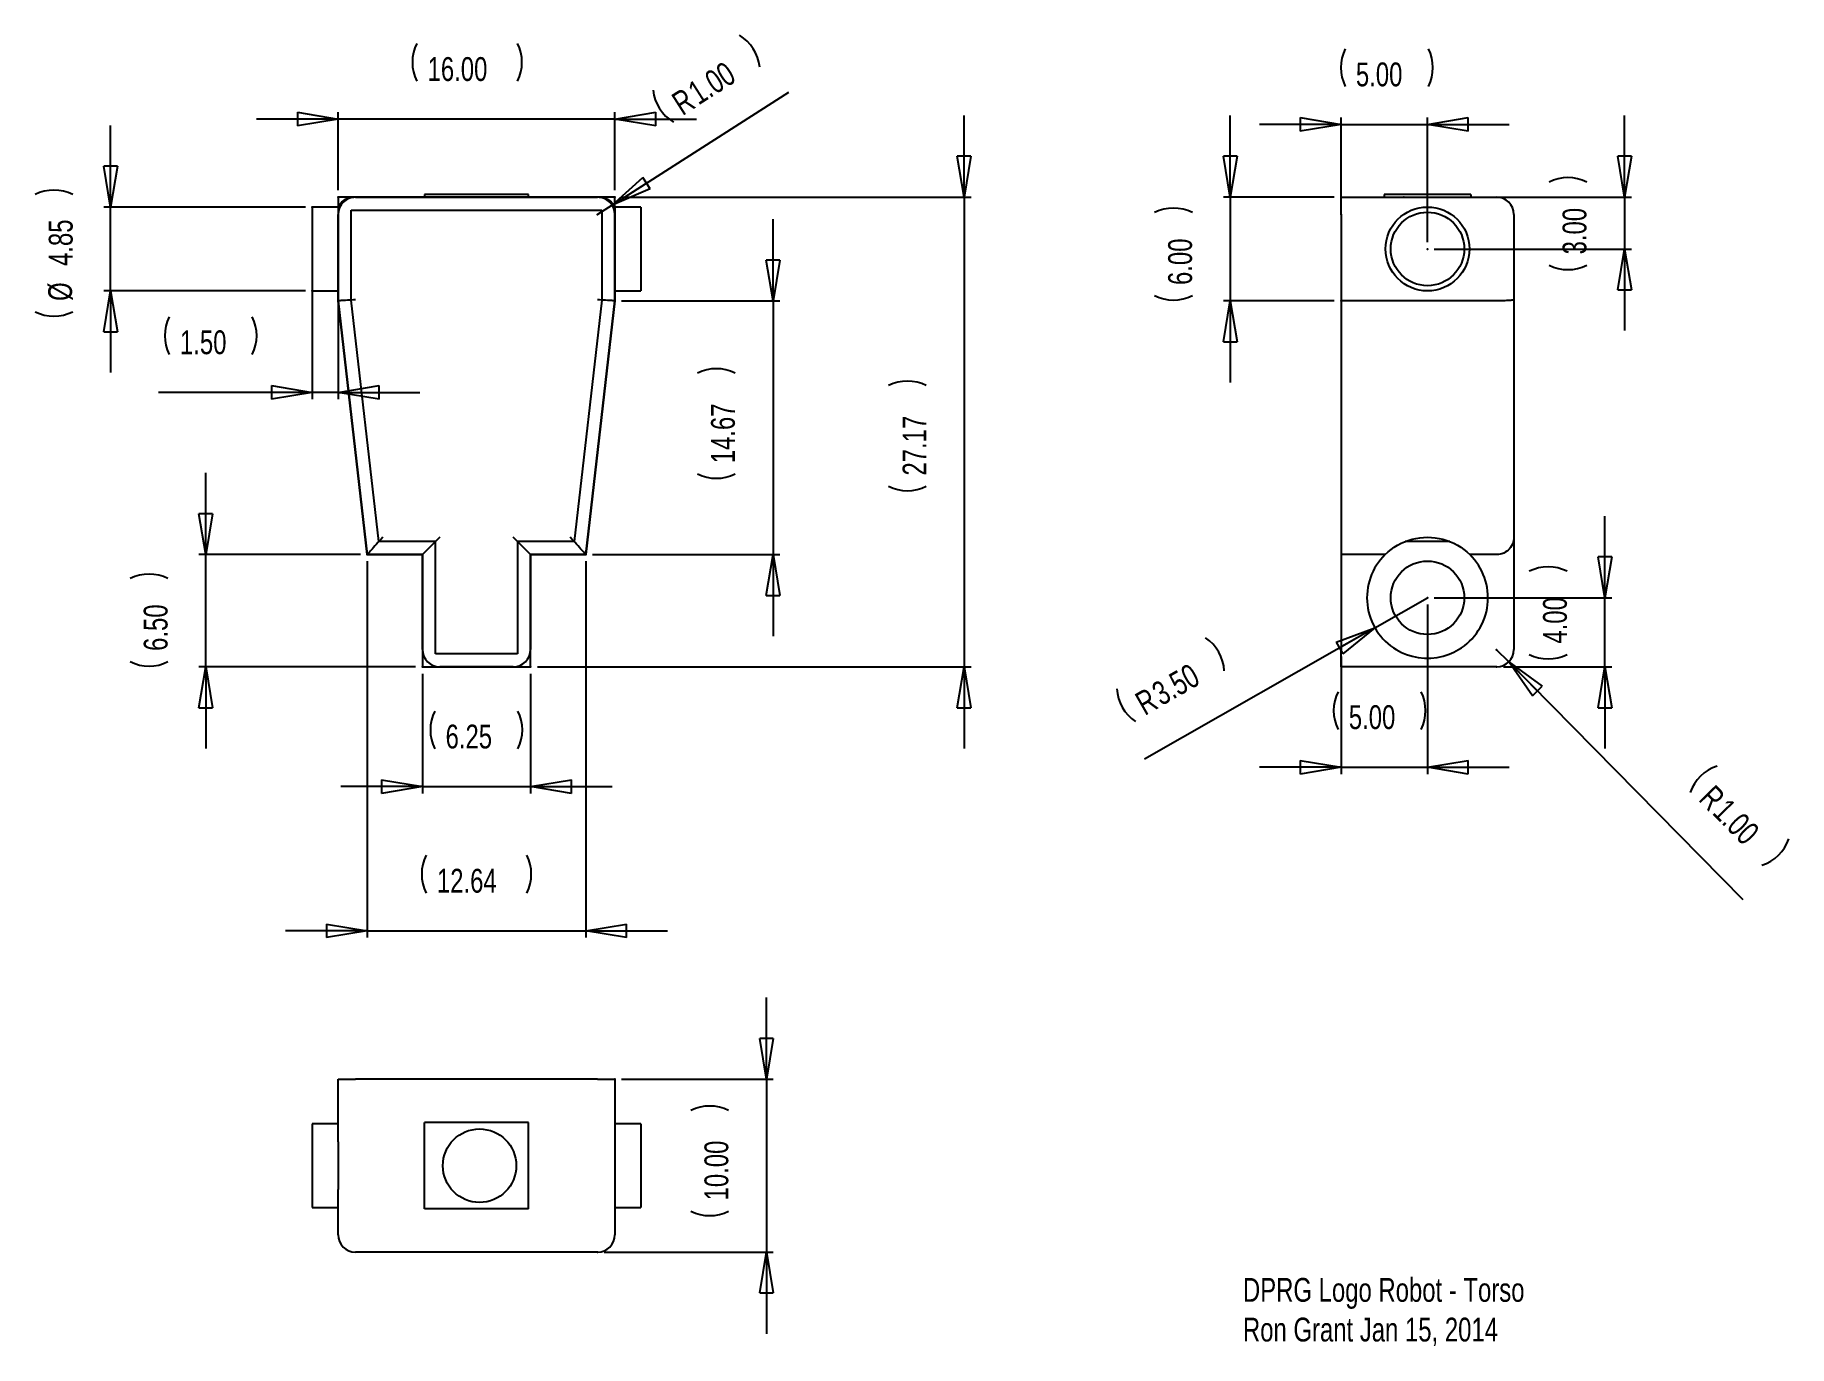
# Model space of a CAD drawing. Extents: x 0.2 to 10.3, y 1.1 to 8.7.
import ezdxf

# ---------------------------------------------------------------- set-up
doc = ezdxf.new("R2010")
doc.units = 0
doc.header["$MEASUREMENT"] = 0
doc.header["$PDSIZE"] = -1
doc.styles.add('SLDTEXTSTYLE0', font='txt', dxfattribs={"width": 0.75})
doc.dimstyles.new('SLDDIMSTYLE0', dxfattribs={"dimtxt": 0.137795, "dimasz": 0.23622, "dimexe": 0.03937, "dimexo": 0.0625, "dimgap": 0.034449, "dimtad": 0, "dimtih": 1, "dimtoh": 1, "dimlfac": 10, "dimzin": 12, "dimdsep": 46, "dimtxsty": 'Standard', "dimblk1": 'CLOSED', "dimblk2": 'CLOSED', "dimsah": 1, "dimcen": 0.09, "dimclrd": 255, "dimclre": 255, "dimclrt": 255, "dimadec": 0, "dimazin": 0, "dimtfac": 1, "dimtdec": 4, "dimtofl": 0, "dimtmove": 0, "dimatfit": 3, "dimfxl": 1, "dimtolj": 1, "dimtzin": 12, "dimarcsym": 0})
doc.dimstyles.new('SLDDIMSTYLE1', dxfattribs={"dimtxt": 0.137795, "dimasz": 0.23622, "dimexe": 0.03937, "dimexo": 0.0625, "dimgap": 0.034449, "dimtad": 0, "dimtih": 1, "dimtoh": 1, "dimlfac": 10, "dimzin": 4, "dimdsep": 46, "dimtxsty": 'Standard', "dimblk1": 'CLOSED', "dimblk2": 'CLOSED', "dimsah": 1, "dimcen": 0.09, "dimclrd": 255, "dimclre": 255, "dimclrt": 255, "dimadec": 0, "dimazin": 0, "dimtfac": 1, "dimtdec": 4, "dimtofl": 0, "dimtmove": 0, "dimatfit": 3, "dimfxl": 1, "dimtolj": 1, "dimtzin": 12, "dimarcsym": 0})
doc.dimstyles.new('SLDDIMSTYLE2', dxfattribs={"dimtxt": 0.137795, "dimasz": 0.23622, "dimexe": 0.03937, "dimexo": 0.0625, "dimgap": 0.034449, "dimtad": 0, "dimtih": 1, "dimtoh": 1, "dimlfac": 10, "dimzin": 4, "dimdsep": 46, "dimtxsty": 'Standard', "dimblk1": 'CLOSED', "dimblk2": 'CLOSED', "dimsah": 1, "dimcen": 0.09, "dimclrd": 255, "dimclre": 255, "dimclrt": 255, "dimadec": 0, "dimazin": 0, "dimtfac": 1, "dimtdec": 4, "dimtofl": 0, "dimtmove": 0, "dimatfit": 3, "dimfxl": 1, "dimtolj": 1, "dimtzin": 12, "dimarcsym": 0})

# ---------------------------------------------------------------- blocks, each defined once
blk = doc.blocks.new('_CLOSED')
for p, q in [((-1, 0.166667), (0, 0)), ((-1, 0.166667), (-1, -0.166667)), ((0, 0), (-1, -0.166667)), ((0, 0), (-1, 0))]:
    blk.add_line(p, q)
blk = doc.blocks.new('*D0')
at = {"color": 7, "linetype": 'Continuous'}
for p, q in [((5.57, 7.726), (5.57, 8.199)), ((3.589, 7.726), (5.61, 7.726)), ((5.57, 7.726), (5.57, 5.009)), ((3.102, 5.009), (5.61, 5.009)), ((5.57, 5.009), (5.57, 4.537))]:
    blk.add_line(p, q, dxfattribs=at)
for centre, start, end in [((5.242, 6.418), 63.4349, 116.5651), ((5.242, 6.272), 243.4349, 296.5651)]:
    blk.add_arc(centre, 0.244, start, end, dxfattribs=at)
at = {"color": 7}
for p in [(3.55, 7.726), (3.063, 5.009)]:
    blk.add_point(p, dxfattribs=at)
at = {"xscale": 0.2362204724, "yscale": 0.2362204724}
for p, rotation in [((5.57, 7.726), 270), ((5.57, 5.009), 90)]:
    blk.add_blockref('_CLOSED', p, dxfattribs=dict(at, rotation=rotation))
at = {"color": 255, "insert": (5.352, 6.116), "char_height": 0.1378, "attachment_point": 7, "rotation": 90, "style": 'SLDTEXTSTYLE0'}
blk.add_mtext('27.17', dxfattribs=at)
blk = doc.blocks.new('*D2')
at = {"color": 7, "linetype": 'Continuous'}
for p, q in [((2.437, 4.97), (2.437, 4.278)), ((3.063, 4.97), (3.063, 4.278)), ((2.437, 4.317), (1.965, 4.317)), ((2.437, 4.317), (3.063, 4.317)), ((3.063, 4.317), (3.535, 4.317))]:
    blk.add_line(p, q, dxfattribs=at)
for centre, start, end in [((2.727, 4.645), 153.4349, 206.5651), ((2.771, 4.645), 333.4349, 26.5651)]:
    blk.add_arc(centre, 0.244, start, end, dxfattribs=at)
at = {"color": 7}
for p in [(2.437, 5.009), (3.063, 5.009)]:
    blk.add_point(p, dxfattribs=at)
at = {"xscale": 0.2362204724, "yscale": 0.2362204724}
for p, rotation in [((2.437, 4.317), 360), ((3.063, 4.317), 180)]:
    blk.add_blockref('_CLOSED', p, dxfattribs=dict(at, rotation=rotation))
at = {"color": 255, "insert": (2.571, 4.536), "char_height": 0.1378, "attachment_point": 7, "style": 'SLDTEXTSTYLE0'}
blk.add_mtext('6.25', dxfattribs=at)
blk = doc.blocks.new('*D3')
at = {"color": 7, "linetype": 'Continuous'}
for p, q in [((1.184, 5.659), (1.184, 6.132)), ((2.079, 5.659), (1.144, 5.659)), ((1.184, 5.009), (1.184, 5.659)), ((2.398, 5.009), (1.144, 5.009)), ((1.184, 5.009), (1.184, 4.537))]:
    blk.add_line(p, q, dxfattribs=at)
for centre, start, end in [((0.856, 5.302), 63.4349, 116.5651), ((0.856, 5.258), 243.4349, 296.5651)]:
    blk.add_arc(centre, 0.244, start, end, dxfattribs=at)
at = {"color": 7}
for p in [(2.118, 5.659), (2.437, 5.009)]:
    blk.add_point(p, dxfattribs=at)
at = {"xscale": 0.2362204724, "yscale": 0.2362204724}
for p, rotation in [((1.184, 5.659), 270), ((1.184, 5.009), 90)]:
    blk.add_blockref('_CLOSED', p, dxfattribs=dict(at, rotation=rotation))
at = {"color": 255, "insert": (0.965, 5.102), "char_height": 0.1378, "attachment_point": 7, "rotation": 90, "style": 'SLDTEXTSTYLE0'}
blk.add_mtext('6.50', dxfattribs=at)
blk = doc.blocks.new('*D4')
at = {"color": 7, "linetype": 'Continuous'}
for p, q in [((1.95, 7.766), (1.95, 8.217)), ((3.55, 7.766), (3.55, 8.217)), ((1.95, 8.178), (1.478, 8.178)), ((3.55, 8.178), (1.95, 8.178)), ((3.55, 8.178), (4.022, 8.178))]:
    blk.add_line(p, q, dxfattribs=at)
for centre, start, end in [((2.623, 8.506), 153.4349, 206.5651), ((2.769, 8.506), 333.4349, 26.5651)]:
    blk.add_arc(centre, 0.244, start, end, dxfattribs=at)
at = {"color": 7}
for p in [(1.95, 7.726), (3.55, 7.726)]:
    blk.add_point(p, dxfattribs=at)
at = {"xscale": 0.2362204724, "yscale": 0.2362204724}
for p, rotation in [((1.95, 8.178), 360), ((3.55, 8.178), 180)]:
    blk.add_blockref('_CLOSED', p, dxfattribs=dict(at, rotation=rotation))
at = {"color": 255, "insert": (2.467, 8.396), "char_height": 0.1378, "attachment_point": 7, "style": 'SLDTEXTSTYLE0'}
blk.add_mtext('16.00', dxfattribs=at)
blk = doc.blocks.new('*D5')
at = {"color": 7, "linetype": 'Continuous'}
for p, q in [((2.118, 5.62), (2.118, 3.444)), ((3.382, 5.62), (3.382, 3.444)), ((2.118, 3.483), (1.646, 3.483)), ((2.118, 3.483), (3.382, 3.483)), ((3.382, 3.483), (3.854, 3.483))]:
    blk.add_line(p, q, dxfattribs=at)
for centre, start, end in [((2.677, 3.811), 153.4349, 206.5651), ((2.823, 3.811), 333.4349, 26.5651)]:
    blk.add_arc(centre, 0.244, start, end, dxfattribs=at)
at = {"color": 7}
for p in [(2.118, 5.659), (3.382, 5.659)]:
    blk.add_point(p, dxfattribs=at)
at = {"xscale": 0.2362204724, "yscale": 0.2362204724}
for p, rotation in [((2.118, 3.483), 360), ((3.382, 3.483), 180)]:
    blk.add_blockref('_CLOSED', p, dxfattribs=dict(at, rotation=rotation))
at = {"color": 255, "insert": (2.521, 3.702), "char_height": 0.1378, "attachment_point": 7, "style": 'SLDTEXTSTYLE0'}
blk.add_mtext('12.64', dxfattribs=at)
blk = doc.blocks.new('*D6')
at = {"color": 7, "linetype": 'Continuous'}
for p, q in [((4.465, 7.126), (4.465, 7.599)), ((3.589, 7.126), (4.504, 7.126)), ((4.465, 7.126), (4.465, 5.659)), ((3.421, 5.659), (4.504, 5.659)), ((4.465, 5.659), (4.465, 5.187))]:
    blk.add_line(p, q, dxfattribs=at)
for centre, start, end in [((4.137, 6.49), 63.4349, 116.5651), ((4.137, 6.344), 243.4349, 296.5651)]:
    blk.add_arc(centre, 0.244, start, end, dxfattribs=at)
at = {"color": 7}
for p in [(3.55, 7.126), (3.382, 5.659)]:
    blk.add_point(p, dxfattribs=at)
at = {"xscale": 0.2362204724, "yscale": 0.2362204724}
for p, rotation in [((4.465, 7.126), 270), ((4.465, 5.659), 90)]:
    blk.add_blockref('_CLOSED', p, dxfattribs=dict(at, rotation=rotation))
at = {"color": 255, "insert": (4.246, 6.187), "char_height": 0.1378, "attachment_point": 7, "rotation": 90, "style": 'SLDTEXTSTYLE0'}
blk.add_mtext('14.67', dxfattribs=at)
blk = doc.blocks.new('*D7')
at = {"color": 7, "linetype": 'Continuous'}
for p, q in [((1.8, 7.63), (1.8, 6.558)), ((1.95, 7.63), (1.95, 6.558)), ((1.8, 6.597), (0.91, 6.597)), ((1.95, 6.597), (1.8, 6.597)), ((1.95, 6.597), (2.422, 6.597))]:
    blk.add_line(p, q, dxfattribs=at)
for centre, start, end in [((1.191, 6.925), 153.4349, 206.5651), ((1.235, 6.925), 333.4349, 26.5651)]:
    blk.add_arc(centre, 0.244, start, end, dxfattribs=at)
at = {"color": 7}
for p in [(1.8, 7.669), (1.95, 7.669)]:
    blk.add_point(p, dxfattribs=at)
at = {"xscale": 0.2362204724, "yscale": 0.2362204724}
for p, rotation in [((1.8, 6.597), 360), ((1.95, 6.597), 180)]:
    blk.add_blockref('_CLOSED', p, dxfattribs=dict(at, rotation=rotation))
at = {"color": 255, "insert": (1.035, 6.816), "char_height": 0.1378, "attachment_point": 7, "style": 'SLDTEXTSTYLE0'}
blk.add_mtext('1.50', dxfattribs=at)
blk = doc.blocks.new('*D8')
at = {"color": 7, "linetype": 'Continuous'}
for p, q in [((0.634, 7.669), (0.634, 8.141)), ((1.761, 7.669), (0.595, 7.669)), ((0.634, 7.184), (0.634, 7.669)), ((1.761, 7.184), (0.595, 7.184)), ((0.634, 7.184), (0.634, 6.712))]:
    blk.add_line(p, q, dxfattribs=at)
for centre, start, end in [((0.306, 7.523), 63.4349, 116.5651), ((0.306, 7.282), 243.4349, 296.5651)]:
    blk.add_arc(centre, 0.244, start, end, dxfattribs=at)
at = {"color": 7}
for p in [(1.8, 7.669), (1.8, 7.184)]:
    blk.add_point(p, dxfattribs=at)
at = {"xscale": 0.2362204724, "yscale": 0.2362204724}
for p, rotation in [((0.634, 7.669), 270), ((0.634, 7.184), 90)]:
    blk.add_blockref('_CLOSED', p, dxfattribs=dict(at, rotation=rotation))
at = {"color": 255, "char_height": 0.1378, "attachment_point": 7, "rotation": 90, "style": 'SLDTEXTSTYLE0'}
for s, insert in [('4.85', (0.416, 7.328)), ('%%c', (0.416, 7.126))]:
    blk.add_mtext(s, dxfattribs=dict(at, insert=insert))
blk = doc.blocks.new('*D9')
at = {"color": 7, "linetype": 'Continuous'}
for q in [(4.556, 8.333), (3.45, 7.626)]:
    blk.add_line((3.534, 7.68), q, dxfattribs=at)
for centre, start, end in [((4.145, 8.453), 6.0054, 59.1355), ((4.014, 8.37), 186.0054, 239.1355)]:
    blk.add_arc(centre, 0.244, start, end, dxfattribs=at)
at = {"color": 7}
for p in [(3.45, 7.626), (3.534, 7.68)]:
    blk.add_point(p, dxfattribs=at)
at = {"xscale": 0.2362204724, "yscale": 0.2362204724, "rotation": 212.5704177841}
blk.add_blockref('_CLOSED', (3.534, 7.68), dxfattribs=at)
at = {"color": 255, "attachment_point": 7, "rotation": 32.5704, "style": 'SLDTEXTSTYLE0'}
for s, insert, char_height in [('1.00', (4.035, 8.254), 0.1378), ('R', (3.941, 8.194), 0.138)]:
    blk.add_mtext(s, dxfattribs=dict(at, insert=insert, char_height=char_height))
blk = doc.blocks.new('*D10')
at = {"color": 7, "linetype": 'Continuous'}
for p, q in [((4.427, 2.625), (4.427, 3.097)), ((3.589, 2.625), (4.466, 2.625)), ((4.427, 2.625), (4.427, 1.625)), ((3.489, 1.625), (4.466, 1.625)), ((4.427, 1.625), (4.427, 1.153))]:
    blk.add_line(p, q, dxfattribs=at)
for centre, start, end in [((4.099, 2.226), 63.4349, 116.5651), ((4.099, 2.08), 243.4349, 296.5651)]:
    blk.add_arc(centre, 0.244, start, end, dxfattribs=at)
at = {"color": 7}
for p in [(3.55, 2.625), (3.45, 1.625)]:
    blk.add_point(p, dxfattribs=at)
at = {"xscale": 0.2362204724, "yscale": 0.2362204724}
for p, rotation in [((4.427, 2.625), 270), ((4.427, 1.625), 90)]:
    blk.add_blockref('_CLOSED', p, dxfattribs=dict(at, rotation=rotation))
at = {"color": 255, "insert": (4.208, 1.924), "char_height": 0.1378, "attachment_point": 7, "rotation": 90, "style": 'SLDTEXTSTYLE0'}
blk.add_mtext('10.00', dxfattribs=at)
blk = doc.blocks.new('*D11')
at = {"color": 7, "linetype": 'Continuous'}
for q in [(8.25, 5.409), (6.614, 4.475)]:
    blk.add_line((7.946, 5.236), q, dxfattribs=at)
for centre, start, end in [((6.831, 4.974), 3.1686, 56.2987), ((6.697, 4.897), 183.1686, 236.2987)]:
    blk.add_arc(centre, 0.244, start, end, dxfattribs=at)
at = {"color": 7}
for p in [(8.25, 5.409), (7.946, 5.236)]:
    blk.add_point(p, dxfattribs=at)
at = {"xscale": 0.2362204724, "yscale": 0.2362204724, "rotation": 29.7336070296}
blk.add_blockref('_CLOSED', (7.946, 5.236), dxfattribs=at)
at = {"color": 255, "attachment_point": 7, "rotation": 29.7336, "style": 'SLDTEXTSTYLE0'}
for s, insert, char_height in [('3.50', (6.712, 4.78), 0.1378), ('R', (6.615, 4.725), 0.138)]:
    blk.add_mtext(s, dxfattribs=dict(at, insert=insert, char_height=char_height))
blk = doc.blocks.new('*D12')
at = {"color": 7, "linetype": 'Continuous'}
for p, q in [((7.109, 7.726), (7.109, 8.199)), ((7.711, 7.726), (7.07, 7.726)), ((7.109, 7.726), (7.109, 7.126)), ((7.711, 7.126), (7.07, 7.126)), ((7.109, 7.126), (7.109, 6.654))]:
    blk.add_line(p, q, dxfattribs=at)
for centre, start, end in [((6.781, 7.419), 63.4349, 116.5651), ((6.781, 7.375), 243.4349, 296.5651)]:
    blk.add_arc(centre, 0.244, start, end, dxfattribs=at)
at = {"color": 7}
for p in [(7.75, 7.726), (7.75, 7.126)]:
    blk.add_point(p, dxfattribs=at)
at = {"xscale": 0.2362204724, "yscale": 0.2362204724}
for p, rotation in [((7.109, 7.726), 270), ((7.109, 7.126), 90)]:
    blk.add_blockref('_CLOSED', p, dxfattribs=dict(at, rotation=rotation))
at = {"color": 255, "insert": (6.89, 7.218), "char_height": 0.1378, "attachment_point": 7, "rotation": 90, "style": 'SLDTEXTSTYLE0'}
blk.add_mtext('6.00', dxfattribs=at)
blk = doc.blocks.new('*D13')
at = {"color": 7, "linetype": 'Continuous'}
for p, q in [((9.39, 7.726), (9.39, 8.199)), ((8.152, 7.726), (9.429, 7.726)), ((9.39, 7.726), (9.39, 7.426)), ((8.289, 7.426), (9.429, 7.426)), ((9.39, 7.426), (9.39, 6.954))]:
    blk.add_line(p, q, dxfattribs=at)
for centre, start, end in [((9.062, 7.595), 63.4349, 116.5651), ((9.062, 7.551), 243.4349, 296.5651)]:
    blk.add_arc(centre, 0.244, start, end, dxfattribs=at)
at = {"color": 7}
for p in [(8.113, 7.726), (8.25, 7.426)]:
    blk.add_point(p, dxfattribs=at)
at = {"xscale": 0.2362204724, "yscale": 0.2362204724}
for p, rotation in [((9.39, 7.726), 270), ((9.39, 7.426), 90)]:
    blk.add_blockref('_CLOSED', p, dxfattribs=dict(at, rotation=rotation))
at = {"color": 255, "insert": (9.171, 7.395), "char_height": 0.1378, "attachment_point": 7, "rotation": 90, "style": 'SLDTEXTSTYLE0'}
blk.add_mtext('3.00', dxfattribs=at)
blk = doc.blocks.new('*D14')
at = {"color": 7, "linetype": 'Continuous'}
for p, q in [((7.75, 8.147), (7.278, 8.147)), ((7.75, 7.666), (7.75, 8.186)), ((7.75, 8.147), (8.25, 8.147)), ((8.25, 7.466), (8.25, 8.186)), ((8.25, 8.147), (8.722, 8.147))]:
    blk.add_line(p, q, dxfattribs=at)
for centre, start, end in [((7.993, 8.475), 153.4349, 206.5651), ((8.037, 8.475), 333.4349, 26.5651)]:
    blk.add_arc(centre, 0.244, start, end, dxfattribs=at)
at = {"color": 7}
for p in [(7.75, 7.626), (8.25, 7.426)]:
    blk.add_point(p, dxfattribs=at)
at = {"xscale": 0.2362204724, "yscale": 0.2362204724}
for p, rotation in [((7.75, 8.147), 360), ((8.25, 8.147), 180)]:
    blk.add_blockref('_CLOSED', p, dxfattribs=dict(at, rotation=rotation))
at = {"color": 255, "insert": (7.836, 8.365), "char_height": 0.1378, "attachment_point": 7, "style": 'SLDTEXTSTYLE0'}
blk.add_mtext('5.00', dxfattribs=at)
blk = doc.blocks.new('*D15')
at = {"color": 7, "linetype": 'Continuous'}
for p, q in [((9.276, 5.409), (9.276, 5.882)), ((8.289, 5.409), (9.316, 5.409)), ((9.276, 5.009), (9.276, 5.409)), ((8.689, 5.009), (9.316, 5.009)), ((9.276, 5.009), (9.276, 4.537))]:
    blk.add_line(p, q, dxfattribs=at)
for centre, start, end in [((8.948, 5.344), 63.4349, 116.5651), ((8.948, 5.3), 243.4349, 296.5651)]:
    blk.add_arc(centre, 0.244, start, end, dxfattribs=at)
at = {"color": 7}
for p in [(8.25, 5.409), (8.65, 5.009)]:
    blk.add_point(p, dxfattribs=at)
at = {"xscale": 0.2362204724, "yscale": 0.2362204724}
for p, rotation in [((9.276, 5.409), 270), ((9.276, 5.009), 90)]:
    blk.add_blockref('_CLOSED', p, dxfattribs=dict(at, rotation=rotation))
at = {"color": 255, "insert": (9.058, 5.144), "char_height": 0.1378, "attachment_point": 7, "rotation": 90, "style": 'SLDTEXTSTYLE0'}
blk.add_mtext('4.00', dxfattribs=at)
blk = doc.blocks.new('*D16')
at = {"color": 7, "linetype": 'Continuous'}
for p, q in [((8.25, 5.37), (8.25, 4.39)), ((7.75, 5.07), (7.75, 4.39)), ((7.75, 4.429), (7.278, 4.429)), ((7.75, 4.429), (8.25, 4.429)), ((8.25, 4.429), (8.722, 4.429))]:
    blk.add_line(p, q, dxfattribs=at)
for centre, start, end in [((7.951, 4.757), 153.4349, 206.5651), ((7.995, 4.757), 333.4349, 26.5651)]:
    blk.add_arc(centre, 0.244, start, end, dxfattribs=at)
at = {"color": 7}
for p in [(8.25, 5.409), (7.75, 5.109)]:
    blk.add_point(p, dxfattribs=at)
at = {"xscale": 0.2362204724, "yscale": 0.2362204724}
for p, rotation in [((7.75, 4.429), 360), ((8.25, 4.429), 180)]:
    blk.add_blockref('_CLOSED', p, dxfattribs=dict(at, rotation=rotation))
at = {"color": 255, "insert": (7.795, 4.648), "char_height": 0.1378, "attachment_point": 7, "style": 'SLDTEXTSTYLE0'}
blk.add_mtext('5.00', dxfattribs=at)
blk = doc.blocks.new('*D17')
at = {"color": 7, "linetype": 'Continuous'}
for q in [(8.65, 5.109), (10.074, 3.664)]:
    blk.add_line((8.72, 5.038), q, dxfattribs=at)
for centre, start, end in [((10, 4.204), 108.0192, 161.1493), ((10.109, 4.094), 288.0192, 341.1493)]:
    blk.add_arc(centre, 0.244, start, end, dxfattribs=at)
at = {"color": 7}
for p in [(8.65, 5.109), (8.72, 5.038)]:
    blk.add_point(p, dxfattribs=at)
at = {"xscale": 0.2362204724, "yscale": 0.2362204724, "rotation": 134.5842907174}
blk.add_blockref('_CLOSED', (8.72, 5.038), dxfattribs=at)
at = {"color": 255, "attachment_point": 7, "rotation": 314.5843, "style": 'SLDTEXTSTYLE0'}
for s, insert, char_height in [('R', (9.812, 4.239), 0.138), ('1.00', (9.891, 4.16), 0.1378)]:
    blk.add_mtext(s, dxfattribs=dict(at, insert=insert, char_height=char_height))

msp = doc.modelspace()

# ---------------------------------------------------------------- linework, layer by layer
at = {"color": 7, "linetype": 'Continuous'}
for p, q in [((1.95, 7.7265), (1.95, 7.1265)), ((3.55, 7.7265), (1.95, 7.7265)), ((2.05, 7.7265), (3.45, 7.7265)), ((3.05, 7.7407), (2.45, 7.7407)), ((2.45, 7.7407), (2.45, 7.7265)), ((3.05, 7.7265), (3.05, 7.7407)), ((3.55, 7.1265), (3.55, 7.7265)), ((7.75, 7.7265), (8.1129, 7.7265)), ((7.75, 7.6265), (7.75, 7.7265)), ((8, 7.7407), (8, 7.7265)), ((8.5, 7.7407), (8, 7.7407)), ((8.1129, 7.7265), (8.3871, 7.7265)), ((8.3871, 7.7265), (8.65, 7.7265)), ((8.5, 7.7407), (8.5, 7.7265)), ((1.95, 7.669), (1.8, 7.669)), ((1.8, 7.669), (1.8, 7.184)), ((1.95, 7.669), (1.95, 7.6265)), ((1.95, 7.1265), (1.95, 7.6265)), ((2.025, 7.1307), (2.025, 7.6515)), ((2.025, 7.6515), (3.475, 7.6515)), ((3.475, 7.6515), (3.475, 7.1307)), ((3.7, 7.669), (3.55, 7.669)), ((3.55, 7.669), (3.55, 7.6265)), ((3.55, 7.6265), (3.55, 7.1265)), ((3.7, 7.669), (3.7, 7.184)), ((7.75, 7.6265), (7.75, 7.1265)), ((8.75, 7.6265), (8.75, 7.1322)), ((1.8, 7.184), (1.95, 7.184)), ((1.95, 7.1265), (2.1182, 5.6593)), ((2.1182, 5.6593), (1.95, 7.1265)), ((2.1851, 5.7343), (2.025, 7.1307)), ((3.475, 7.1307), (3.3149, 5.7343)), ((3.3818, 5.6593), (3.55, 7.1265)), ((3.55, 7.1265), (3.3818, 5.6593)), ((3.55, 7.184), (3.7, 7.184)), ((7.75, 7.1265), (7.75, 5.6593)), ((8.65, 7.1265), (7.75, 7.1265)), ((8.75, 7.1322), (8.75, 5.7593)), ((2.5124, 5.7343), (2.1851, 5.7343)), ((2.5124, 5.0843), (2.5124, 5.7343)), ((3.3149, 5.7343), (2.9876, 5.7343)), ((2.9876, 5.7343), (2.9876, 5.0843)), ((8.3799, 5.7343), (8.1201, 5.7343)), ((8.75, 5.7593), (8.75, 5.1093)), ((2.1182, 5.6593), (2.4374, 5.6593)), ((2.4374, 5.6593), (2.1182, 5.6593)), ((2.4374, 5.6593), (2.4374, 5.0093)), ((2.4374, 5.1093), (2.4374, 5.6593)), ((3.0626, 5.6593), (3.3818, 5.6593)), ((3.0626, 5.0093), (3.0626, 5.6593)), ((3.3818, 5.6593), (3.0626, 5.6593)), ((3.0626, 5.6593), (3.0626, 5.1093)), ((8.0051, 5.6593), (7.75, 5.6593)), ((7.75, 5.6593), (7.75, 5.1093)), ((8.65, 5.6593), (8.4949, 5.6593)), ((2.9876, 5.0843), (2.5124, 5.0843)), ((7.75, 5.0093), (7.75, 5.1093)), ((2.4374, 5.0093), (3.0626, 5.0093)), ((2.9626, 5.0093), (2.5374, 5.0093)), ((8.65, 5.0093), (7.75, 5.0093)), ((1.95, 2.2621), (1.95, 2.625)), ((1.95, 2.625), (2.05, 2.625)), ((3.45, 2.625), (2.05, 2.625)), ((3.45, 2.625), (3.55, 2.625)), ((3.55, 2.625), (3.55, 2.2621)), ((1.95, 2.3675), (1.8, 2.3675)), ((1.8, 2.3675), (1.8, 1.8825)), ((3.05, 2.375), (2.45, 2.375)), ((2.45, 1.875), (2.45, 2.375)), ((3.05, 1.875), (3.05, 2.375)), ((3.7, 2.3675), (3.55, 2.3675)), ((3.7, 2.3675), (3.7, 1.8825)), ((1.95, 2.2621), (1.95, 1.9879)), ((3.55, 2.2621), (3.55, 1.9879)), ((1.95, 1.725), (1.95, 1.9879)), ((3.55, 1.9879), (3.55, 1.725)), ((1.8, 1.8825), (1.95, 1.8825)), ((3.05, 1.875), (2.45, 1.875)), ((3.55, 1.8825), (3.7, 1.8825)), ((3.45, 1.625), (2.05, 1.625))]:
    msp.add_line(p, q, dxfattribs=at)
at = {"color": 7, "linetype": 'Continuous', "flags": 128}
for points in [[(1.95, 7.6689), (1.956, 7.68), (1.9634, 7.6901), (1.972, 7.6993), (1.9817, 7.7073), (1.9923, 7.7141), (2.0037, 7.7194), (2.0156, 7.7233), (2.028, 7.7257), (2.0405, 7.7265)], [(3.4595, 7.7265), (3.472, 7.7257), (3.4844, 7.7233), (3.4963, 7.7194), (3.5077, 7.7141), (3.5183, 7.7073), (3.528, 7.6993), (3.5366, 7.6901), (3.544, 7.6799), (3.55, 7.6689)], [(2.05, 7.1322), (2.0379, 7.1315), (2.0261, 7.1308), (2.0145, 7.1301), (2.0035, 7.1295), (1.9932, 7.1289), (1.9837, 7.1284), (1.9751, 7.1279), (1.9677, 7.1275), (1.9615, 7.1271), (1.9565, 7.1268), (1.9529, 7.1266), (1.9507, 7.1265), (1.95, 7.1265)], [(3.55, 7.1265), (3.5493, 7.1265), (3.5471, 7.1266), (3.5435, 7.1268), (3.5385, 7.1271), (3.5323, 7.1275), (3.5249, 7.1279), (3.5163, 7.1284), (3.5068, 7.1289), (3.4965, 7.1295), (3.4855, 7.1301), (3.4739, 7.1308), (3.4621, 7.1315), (3.45, 7.1322)], [(8.75, 7.1322), (8.7493, 7.1315), (8.7471, 7.1308), (8.7435, 7.1301), (8.7385, 7.1295), (8.7323, 7.1289), (8.7249, 7.1284), (8.7163, 7.1279), (8.7068, 7.1275), (8.6965, 7.1271), (8.6855, 7.1268), (8.6739, 7.1266), (8.6621, 7.1265), (8.65, 7.1265)], [(2.2074, 5.7593), (2.1981, 5.7488), (2.1889, 5.7385), (2.1799, 5.7284), (2.1711, 5.7186), (2.1628, 5.7093), (2.155, 5.7005), (2.1477, 5.6924), (2.1411, 5.685), (2.1353, 5.6784), (2.1302, 5.6727), (2.1259, 5.6679), (2.1226, 5.6642), (2.1202, 5.6615), (2.1187, 5.6598), (2.1182, 5.6593)], [(2.5374, 5.7593), (2.5269, 5.7488), (2.5166, 5.7385), (2.5065, 5.7284), (2.4967, 5.7186), (2.4874, 5.7093), (2.4786, 5.7005), (2.4705, 5.6924), (2.4631, 5.685), (2.4565, 5.6784), (2.4508, 5.6727), (2.446, 5.6679), (2.4423, 5.6642), (2.4396, 5.6615), (2.4379, 5.6598), (2.4374, 5.6593)], [(3.0626, 5.6593), (3.0621, 5.6598), (3.0604, 5.6615), (3.0577, 5.6642), (3.054, 5.6679), (3.0492, 5.6727), (3.0435, 5.6784), (3.0369, 5.685), (3.0295, 5.6924), (3.0214, 5.7005), (3.0126, 5.7093), (3.0033, 5.7186), (2.9935, 5.7284), (2.9834, 5.7385), (2.9731, 5.7488), (2.9626, 5.7593)], [(3.3818, 5.6593), (3.3813, 5.6598), (3.3798, 5.6615), (3.3774, 5.6642), (3.3741, 5.6679), (3.3698, 5.6727), (3.3647, 5.6784), (3.3589, 5.685), (3.3523, 5.6924), (3.345, 5.7005), (3.3372, 5.7093), (3.3289, 5.7186), (3.3201, 5.7284), (3.3111, 5.7385), (3.3019, 5.7488), (3.2926, 5.7593)], [(8.0051, 5.6593), (8.0217, 5.6746), (8.0393, 5.6888), (8.0578, 5.7018), (8.0771, 5.7136), (8.0971, 5.7241), (8.1177, 5.7333), (8.1389, 5.7412), (8.1606, 5.7477), (8.1826, 5.7527), (8.2049, 5.7564), (8.2274, 5.7586), (8.25, 5.7593), (8.2726, 5.7586), (8.2951, 5.7564), (8.3174, 5.7527), (8.3394, 5.7477), (8.3611, 5.7412), (8.3823, 5.7333), (8.4029, 5.7241), (8.4229, 5.7136), (8.4422, 5.7018), (8.4607, 5.6888), (8.4783, 5.6746), (8.4949, 5.6593)], [(8.75, 5.7593), (8.7495, 5.7488), (8.7478, 5.7385), (8.7451, 5.7284), (8.7414, 5.7186), (8.7366, 5.7093), (8.7309, 5.7005), (8.7243, 5.6924), (8.7169, 5.685), (8.7088, 5.6784), (8.7, 5.6727), (8.6907, 5.6679), (8.6809, 5.6642), (8.6708, 5.6615), (8.6605, 5.6598), (8.65, 5.6593)], [(8.0697, 5.1093), (8.0989, 5.0936), (8.1295, 5.0807), (8.1611, 5.0708), (8.1967, 5.0634), (8.2332, 5.0597), (8.2697, 5.0599), (8.3054, 5.0637), (8.3406, 5.0712), (8.3747, 5.0823), (8.403, 5.0945), (8.4303, 5.1093)]]:
    msp.add_lwpolyline(points, dxfattribs=at)
at = {"color": 7, "linetype": 'Continuous'}
for centre, radius in [((8.25, 7.4265), 0.2425), ((8.25, 7.4265), 0.2125), ((8.25, 5.4093), 0.2125), ((2.7676, 2.125), 0.2125)]:
    msp.add_circle(centre, radius, dxfattribs=at)
for centre, radius, start, end in [((2.05, 7.6265), 0.1, 90, 180), ((3.45, 7.6265), 0.1, 0, 90), ((8.65, 7.6265), 0.1, 0, 90), ((8.25, 5.4093), 0.35, 134.41531, 238.99728), ((8.25, 5.4093), 0.35, 301.00272, 45.58469), ((2.5374, 5.1093), 0.1, 180, 270), ((2.9626, 5.1093), 0.1, 270, 0), ((8.65, 5.1093), 0.1, 270, 0), ((2.05, 1.725), 0.1, 180, 270), ((3.45, 1.725), 0.1, 270, 0)]:
    msp.add_arc(centre, radius, start, end, dxfattribs=at)

# ---------------------------------------------------------------- texts
at = {"color": 255, "insert": (7.1828, 1.4757), "char_height": 0.137795, "attachment_point": 1, "style": 'SLDTEXTSTYLE0'}
msp.add_mtext('DPRG Logo Robot - Torso \\PRon Grant Jan 15, 2014\\P', dxfattribs=at)

# ---------------------------------------------------------------- dimensions: what is measured, and where the dimension line sits
for center, mpoint, picture, middle in [((3.45, 7.6265), (3.5343, 7.6803), '*D9', (4.2733, 8.1524)), ((8.25, 5.4093), (7.9461, 5.2357), '*D11', (6.9124, 4.6453)), ((8.65, 5.1093), (8.7202, 5.0381), '*D17', (9.832, 3.91))]:
    dim = msp.add_radius_dim(center=center, mpoint=mpoint, dimstyle='SLDDIMSTYLE2')
    dim.commit()
    dim.dimension.update_dxf_attribs({"geometry": picture, "text_midpoint": middle, "dimtype": 164})
at = {"color": 255}
for base, p1, p2, picture, middle in [((3.55, 8.1776), (3.55, 7.7265), (1.95, 7.7265), '*D4', (2.6963, 8.1776)), ((1.95, 6.5972), (1.95, 7.669), (1.8, 7.669), '*D7', (1.2127, 6.5972))]:
    dim = msp.add_linear_dim(base=base, p1=p1, p2=p2, angle=180, dimstyle='SLDDIMSTYLE1', dxfattribs=at)
    dim.commit()
    dim.dimension.update_dxf_attribs({"geometry": picture, "text_midpoint": middle, "dimtype": 160, "text_rotation": 180})
for base, p1, p2, dimstyle, picture, middle in [((7.75, 8.1467), (7.75, 7.6265), (8.25, 7.4265), 'SLDDIMSTYLE1', '*D14', (8.0146, 8.1467)), ((2.1182, 3.4832), (2.1182, 5.6593), (3.3818, 5.6593), 'SLDDIMSTYLE0', '*D5', (2.75, 3.4832)), ((7.75, 4.4291), (7.75, 5.1093), (8.25, 5.4093), 'SLDDIMSTYLE1', '*D16', (7.9728, 4.4291)), ((2.4374, 4.317), (2.4374, 5.0093), (3.0626, 5.0093), 'SLDDIMSTYLE0', '*D2', (2.749, 4.317))]:
    dim = msp.add_linear_dim(base=base, p1=p1, p2=p2, dimstyle=dimstyle, dxfattribs=at)
    dim.commit()
    dim.dimension.update_dxf_attribs({"geometry": picture, "text_midpoint": middle, "dimtype": 160})
dim = msp.add_linear_dim(base=(0.6343, 7.184), p1=(1.8, 7.184), p2=(1.8, 7.669), angle=90, text='%%c<>', dimstyle='SLDDIMSTYLE0', dxfattribs=at)
dim.commit()
dim.dimension.update_dxf_attribs({"geometry": '*D8', "text_midpoint": (0.6343, 7.4025), "dimtype": 160})
for base, p1, p2, dimstyle, picture, middle in [((5.5704, 7.7265), (3.55, 7.7265), (3.0626, 5.0093), 'SLDDIMSTYLE0', '*D0', (5.5704, 6.3447)), ((7.1089, 7.7265), (7.75, 7.7265), (7.75, 7.1265), 'SLDDIMSTYLE1', '*D12', (7.1089, 7.3967)), ((9.39, 7.7265), (8.1129, 7.7265), (8.25, 7.4265), 'SLDDIMSTYLE1', '*D13', (9.39, 7.5734)), ((4.4648, 7.1265), (3.55, 7.1265), (3.3818, 5.6593), 'SLDDIMSTYLE0', '*D6', (4.4648, 6.4166)), ((1.1836, 5.0093), (2.4374, 5.0093), (2.1182, 5.6593), 'SLDDIMSTYLE1', '*D3', (1.1836, 5.2803)), ((9.2765, 5.0093), (8.65, 5.0093), (8.25, 5.4093), 'SLDDIMSTYLE1', '*D15', (9.2765, 5.3224)), ((4.4271, 2.625), (3.55, 2.625), (3.45, 1.625), 'SLDDIMSTYLE1', '*D10', (4.4271, 2.153))]:
    dim = msp.add_linear_dim(base=base, p1=p1, p2=p2, angle=90, dimstyle=dimstyle, dxfattribs=at)
    dim.commit()
    dim.dimension.update_dxf_attribs({"geometry": picture, "text_midpoint": middle, "dimtype": 160})

doc.saveas('drawing.dxf')
